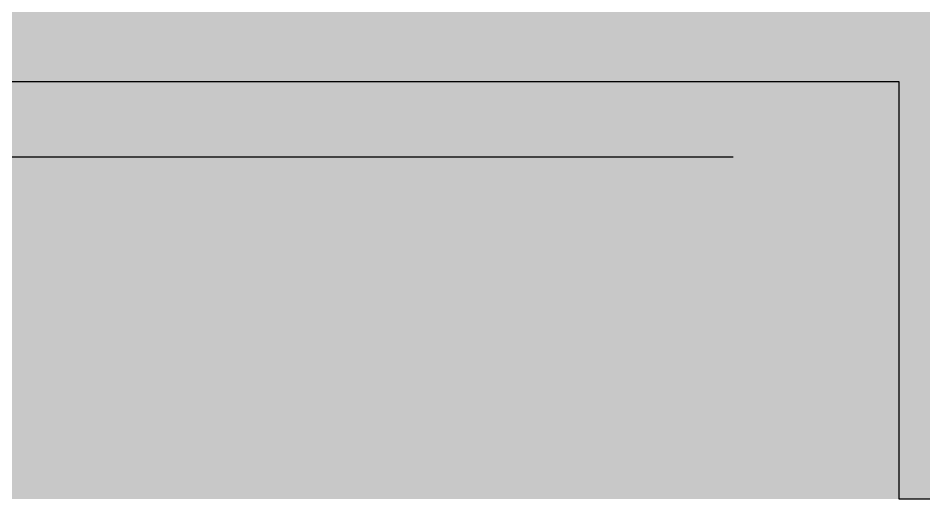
# Model space of a CAD drawing. Header units: millimetres. Extents: x -4391136 to -1798569, y -886572 to -291056.
# Drawn here: x -2231899 to -2230695, y -395495 to -394856 of the extents above; entities that cross this region are included whole.
import ezdxf

# ---------------------------------------------------------------- set-up
doc = ezdxf.new("R2010")
doc.units = ezdxf.units.MM
for name, color, linetype in [('000 - CONCRETE_COL_CUT_COLOR_1', 1, 'Continuous'), ('000 - CONCRETE_COL_CUT_COLOR_5', 5, 'Continuous'), ('000 - CONCRETE_COL_HATCH_', 251, 'Continuous'), ('000 - CONCRETE_COL_WIPEOUT_', 250, 'Continuous'), ('000 - CONCRETE_WALL_MAIN_COLOR_1', 1, 'Continuous'), ('_PP-Dim', 1, 'Continuous')]:
    doc.layers.add(name, color=color, linetype=linetype)

# ---------------------------------------------------------------- blocks, each defined once
blk = doc.blocks.new('W-1-PP17-ENT2_REV00_20260527-020919_ELEVATION_2_ST')
blk.add_line((-23621.7, 100790), (2176.5, 100790))
blk = doc.blocks.new('*U1434')
at = {"layer": '000 - CONCRETE_COL_HATCH_'}
h = blk.add_hatch(dxfattribs=at)
h.set_pattern_fill('AR-CONC', color=256, scale=0.04)
h.set_pattern_definition([(50, (-342476.865, -850394.2085), (7.28738676, -0.63756342), [0.762, -8.382]), (355, (-342476.865, -850394.2085), (-1.40973686, 7.64227381), [0.6096, -6.705623367]), (100.4514447, (-342476.258, -850394.2616), (5.877649884, 7.004710076), [0.64760035, -7.123609784]), (46.1842, (-342476.865, -850392.1765), (10.84316164, -1.68169312), [1.143, -12.573]), (96.6355576, (-342475.962, -850392.317), (9.49616536, 9.89704498), [0.97140093, -10.68542433]), (351.1841512, (-342476.865, -850392.176), (9.49616536, 9.89704498), [0.91439868, -10.05838928]), (21, (-342475.849, -850392.6845), (6.06457565, -4.090607927), [0.762, -8.382]), (326, (-342475.849, -850392.6845), (2.472081134, 7.367518645), [0.6096, -6.7056]), (71.451445, (-342475.344, -850393.025), (8.53665677, 3.276910755), [0.64760035, -7.123597504]), (37.5, (-342476.8652, -850394.2085), (0.12354413, 3.382201555), [0, -6.62432, 0, -6.8072, 0, -6.731]), (7.5, (-342476.8652, -850394.2085), (2.6727865, 4.007222993), [0, -3.88112, 0, -6.47192, 0, -2.5654]), (327.5, (-342479.131, -850394.2085), (5.423623807, -0.22914976), [0, -2.54, 0, -7.9248, 0, -10.5156]), (317.5, (-342480.147, -850394.2085), (5.925167255, 1.017059641), [0, -3.302, 0, -5.26288, 0, -7.4676])])
h.paths.add_polyline_path([(0, 0), (0, 100), (-50, 100), (-50, 800), (-350, 800), (-350, 100), (-2946.4, 100), (-16181.8, -50), (-28357, -50), (-28357, 50), (-28357, -50), (-28357, 50), (-28504.4, 50), (-28532.4, 22), (-28543.7, -50), (-30682, -50), (-30682, 0), (-31116.3, 0), (-31116.3, -300), (-16180.4, -300), (-2945, -150), (-350, -150), (-350, -704.7), (-50, -704.7), (-50, -150), (868.8, -150), (868.8, 0)])
at = {"layer": '000 - CONCRETE_COL_CUT_COLOR_1', "color": 0, "lineweight": -2}
blk.add_lwpolyline([(-16180.4, -300), (-2945, -150), (-350, -150), (-350, -704.7), (-50, -704.7)], dxfattribs=at)
blk = doc.blocks.new('*U1935')
at = {"layer": '000 - CONCRETE_COL_HATCH_'}
h = blk.add_hatch(dxfattribs=at)
h.set_pattern_fill('EARTH', color=256, scale=0.5, angle=45)
h.set_pattern_definition([(45, (-79957.9892, -874413.207), (0, 4.49012806), [3.175, -3.175]), (45, (-79958.831, -874412.365), (0, 4.49012806), [3.175, -3.175]), (45, (-79959.673, -874411.5232), (0, 4.49012806), [3.175, -3.175]), (135, (-79959.673, -874410.962), (-4.49012806, 0), [3.175, -3.175]), (135, (-79958.831, -874410.12), (-4.49012806, 0), [3.175, -3.175]), (135, (-79957.9892, -874409.278), (-4.49012806, 0), [3.175, -3.175])])
h.paths.add_polyline_path([(0, 0), (-2595, 0), (-15830.4, -150), (-30766.3, -150), (-30766.3, -554.7), (0, -554.7)])
blk = doc.blocks.new('A$C3de08056')
at = {"layer": '000 - CONCRETE_WALL_MAIN_COLOR_1'}
for p, q in [((-6372.9, -5300), (-3778, -5300)), ((-6372.9, -5300), (-3778, -5300)), ((-3778, -5300), (-3778, -5854.7))]:
    blk.add_line(p, q, dxfattribs=at)
at = {"layer": '000 - CONCRETE_COL_CUT_COLOR_5'}
blk.add_blockref('*U1434', (-3428, -5150), dxfattribs=at)
blk.add_blockref('*U1935', (-3778, -5300))
blk = doc.blocks.new('W-1-PP17-ENT2_REV00_20260527-020919_ELEVATION_2_EX')
blk.add_blockref('A$C3de08056', (6174.9, 106190))

msp = doc.modelspace()

# ---------------------------------------------------------------- block references
at = {"layer": '_PP-Dim'}
msp.add_blockref('W-1-PP17-ENT2_REV00_20260527-020919_ELEVATION_2_ST', (-2233125.2, -495830.4), dxfattribs=at)

# ---------------------------------------------------------------- next in the draw order: block references
msp.add_blockref('W-1-PP17-ENT2_REV00_20260527-020919_ELEVATION_2_EX', (-2233125.2, -495830.4))

doc.saveas('drawing.dxf')
